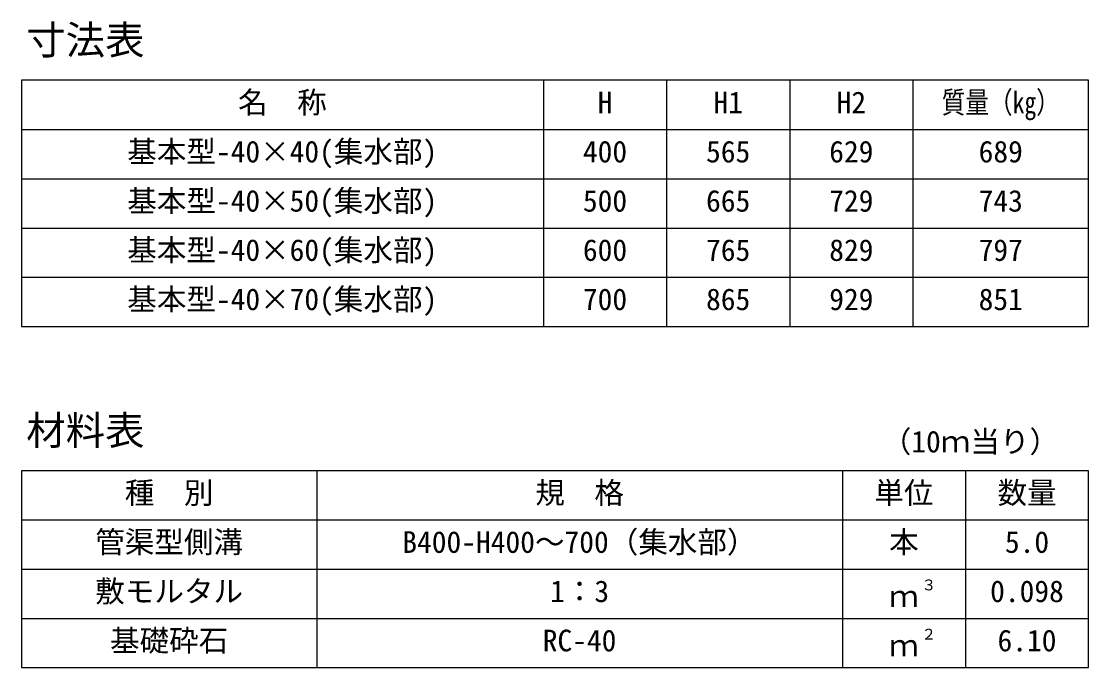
# Model space of a CAD drawing. Units: millimetres, scale not verified. Extents: x 4220 to 29420, y 5940 to 17820.
# Drawn here: x 6208 to 7832, y 7756 to 8741 of the extents above; entities that cross this region are included whole.
import ezdxf
from ezdxf.enums import TextEntityAlignment as Align

# ---------------------------------------------------------------- set-up
doc = ezdxf.new("R2010")
doc.units = ezdxf.units.MM
doc.header["$LTSCALE"] = 40
for name, color, linetype, lineweight in [('HYO', 3, 'Continuous', 25), ('HYO2', 4, 'Continuous', 25), ('TXT', 7, 'Continuous', 25)]:
    doc.layers.add(name, color=color, linetype=linetype, lineweight=lineweight)
doc.styles.add('ＭＳ ゴシック', font='')
doc.styles.get('ＭＳ ゴシック').set_extended_font_data('MS Gothic')

msp = doc.modelspace()

# ---------------------------------------------------------------- linework, layer by layer
at = {"layer": 'HYO'}
for p, q in [((7832.5, 8651.13), (6207.5, 8651.13)), ((6207.5, 8651.13), (6207.5, 8276.13)), ((7002.5, 8651.13), (7002.5, 8276.13)), ((7190, 8651.13), (7190, 8276.13)), ((7377.5, 8651.13), (7377.5, 8276.13)), ((7565, 8651.13), (7565, 8276.13)), ((7832.5, 8276.13), (7832.5, 8651.13)), ((6207.5, 8576.13), (7832.5, 8576.13)), ((6207.5, 8276.13), (7832.5, 8276.13)), ((7832.5, 8056.35), (6207.5, 8056.35)), ((6207.5, 8056.35), (6207.5, 7756.35)), ((6657.5, 8056.35), (6657.5, 7756.35)), ((7457.5, 8056.35), (7457.5, 7756.35)), ((7645, 8056.35), (7645, 7756.35)), ((7832.5, 7756.35), (7832.5, 8056.35)), ((6207.5, 7981.35), (7832.5, 7981.35)), ((6207.5, 7756.35), (7832.5, 7756.35))]:
    msp.add_line(p, q, dxfattribs=at)
at = {"layer": 'HYO2'}
for p, q in [((6207.5, 8501.13), (7832.5, 8501.13)), ((6207.5, 8426.13), (7832.5, 8426.13)), ((6207.5, 8351.13), (7832.5, 8351.13)), ((6207.5, 7906.35), (7832.5, 7906.35)), ((6207.5, 7831.35), (7832.5, 7831.35))]:
    msp.add_line(p, q, dxfattribs=at)

# ---------------------------------------------------------------- texts
at = {"layer": 'TXT', "style": 'ＭＳ ゴシック'}
for s, height, p in [('寸法表', 43.99, (6215, 8677.38)), ('名\u3000称', 32.99, (6537.5, 8591.13)), ('H', 32.99, (7085, 8591.13)), ('H1', 32.99, (7261.25, 8591.13)), ('H2', 32.99, (7448.75, 8591.13)), ('基本型-40×40(集水部)', 32.99, (6368.75, 8516.13)), ('400', 32.99, (7062.5, 8516.13)), ('565', 32.99, (7250, 8516.13)), ('629', 32.99, (7437.5, 8516.13)), ('689', 32.99, (7665, 8516.13)), ('基本型-40×50(集水部)', 32.99, (6368.75, 8441.13)), ('500', 32.99, (7062.5, 8441.13)), ('665', 32.99, (7250, 8441.13)), ('729', 32.99, (7437.5, 8441.13)), ('743', 32.99, (7665, 8441.13)), ('基本型-40×60(集水部)', 32.99, (6368.75, 8366.13)), ('600', 32.99, (7062.5, 8366.13)), ('765', 32.99, (7250, 8366.13)), ('829', 32.99, (7437.5, 8366.13)), ('797', 32.99, (7665, 8366.13)), ('基本型-40×70(集水部)', 32.99, (6368.75, 8291.13)), ('700', 32.99, (7062.5, 8291.13)), ('865', 32.99, (7250, 8291.13)), ('929', 32.99, (7437.5, 8291.13)), ('851', 32.99, (7665, 8291.13)), ('材料表', 43.99, (6215, 8082.6)), ('（10ｍ当り）', 32.99, (7517.5, 8074.35)), ('規\u3000格', 32.99, (6990, 7996.35)), ('単位', 32.99, (7506.25, 7996.35)), ('数量', 32.99, (7693.75, 7996.35)), ('種\u3000別', 32.99, (6365, 7996.35)), ('管渠型側溝', 32.99, (6320, 7921.35)), ('B400-H400～700（集水部）', 32.99, (6787.5, 7921.35)), ('本', 32.99, (7528.75, 7921.35)), ('5.0', 32.99, (7705, 7921.35)), ('敷モルタル', 32.99, (6320, 7846.35)), ('1：3', 32.99, (7012.5, 7846.35)), ('３', 16.5, (7577.91, 7869.13)), ('0.098', 32.99, (7682.5, 7846.35)), ('ｍ', 32.99, (7528.75, 7838.85)), ('基礎砕石', 32.99, (6342.5, 7771.35)), ('RC-40', 32.99, (7001.25, 7771.35)), ('２', 16.5, (7577.91, 7794.13)), ('6.10', 32.99, (7693.75, 7771.35)), ('ｍ', 32.99, (7528.75, 7763.85))]:
    msp.add_text(s, height=height, dxfattribs=at).set_placement(p, align=Align.BOTTOM_LEFT)
at = {"layer": 'TXT', "style": 'ＭＳ ゴシック', "width": 0.8}
msp.add_text('質量（kg）', height=32.99, dxfattribs=at).set_placement((7608.75, 8591.13), align=Align.BOTTOM_LEFT)

doc.saveas('drawing.dxf')
